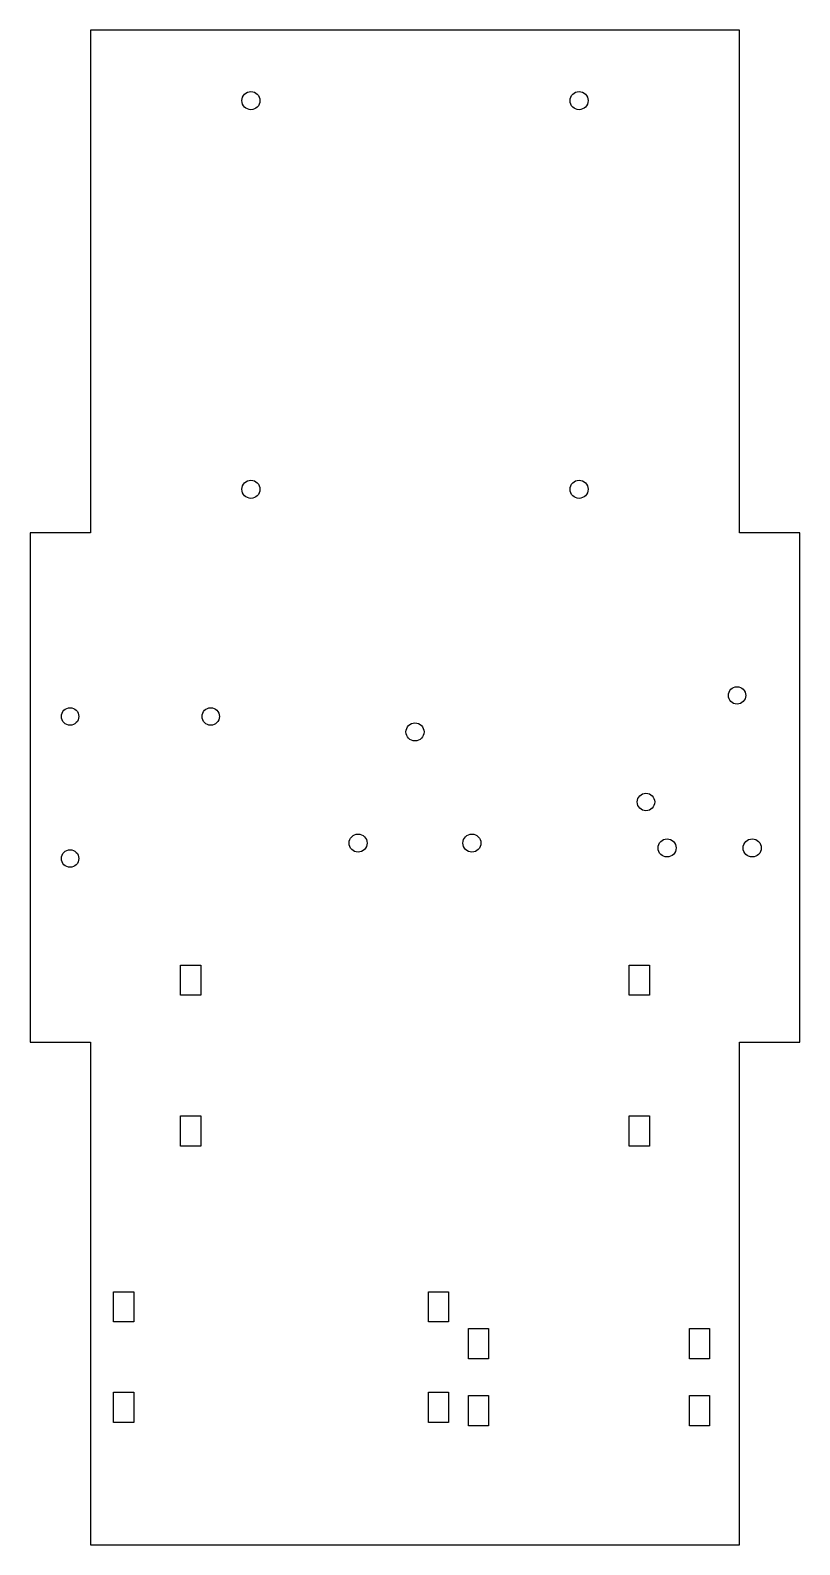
# Model space of a CAD drawing. Header units: millimetres. Extents: x 0 to 115, y 0 to 226.
import ezdxf

# ---------------------------------------------------------------- set-up
doc = ezdxf.new("R2010")
doc.units = ezdxf.units.MM

msp = doc.modelspace()

# ---------------------------------------------------------------- linework, layer by layer
for p, q in [((105.9, 226, 1.5), (9, 226, 1.5)), ((9, 226, 1.5), (9, 151, 1.5)), ((105.9, 151, 1.5), (105.9, 226, 1.5)), ((9, 151, 1.5), (0, 151, 1.5)), ((0, 151, 1.5), (0, 75, 1.5)), ((114.9, 151, 1.5), (105.9, 151, 1.5)), ((114.9, 75, 1.5), (114.9, 151, 1.5)), ((22.45, 82, 1.5), (22.45, 86.5, 1.5)), ((22.45, 86.5, 1.5), (25.45, 86.5, 1.5)), ((25.45, 86.5, 1.5), (25.45, 82, 1.5)), ((89.45, 82, 1.5), (89.45, 86.5, 1.5)), ((89.45, 86.5, 1.5), (92.45, 86.5, 1.5)), ((92.45, 86.5, 1.5), (92.45, 82, 1.5)), ((25.45, 82, 1.5), (22.45, 82, 1.5)), ((92.45, 82, 1.5), (89.45, 82, 1.5)), ((0, 75, 1.5), (9, 75, 1.5)), ((9, 75, 1.5), (9, 0, 1.5)), ((105.9, 0, 1.5), (105.9, 75, 1.5)), ((105.9, 75, 1.5), (114.9, 75, 1.5)), ((22.45, 59.5, 1.5), (22.45, 64, 1.5)), ((22.45, 64, 1.5), (25.45, 64, 1.5)), ((25.45, 64, 1.5), (25.45, 59.5, 1.5)), ((89.45, 59.5, 1.5), (89.45, 64, 1.5)), ((89.45, 64, 1.5), (92.45, 64, 1.5)), ((92.45, 64, 1.5), (92.45, 59.5, 1.5)), ((25.45, 59.5, 1.5), (22.45, 59.5, 1.5)), ((92.45, 59.5, 1.5), (89.45, 59.5, 1.5)), ((12.45, 33.25, 1.5), (12.45, 37.75, 1.5)), ((12.45, 37.75, 1.5), (15.45, 37.75, 1.5)), ((15.45, 37.75, 1.5), (15.45, 33.25, 1.5)), ((59.45, 33.25, 1.5), (59.45, 37.75, 1.5)), ((59.45, 37.75, 1.5), (62.45, 37.75, 1.5)), ((62.45, 37.75, 1.5), (62.45, 33.25, 1.5)), ((15.45, 33.25, 1.5), (12.45, 33.25, 1.5)), ((62.45, 33.25, 1.5), (59.45, 33.25, 1.5)), ((65.45, 27.75, 1.5), (65.45, 32.25, 1.5)), ((65.45, 32.25, 1.5), (68.45, 32.25, 1.5)), ((68.45, 32.25, 1.5), (68.45, 27.75, 1.5)), ((98.45, 27.75, 1.5), (98.45, 32.25, 1.5)), ((98.45, 32.25, 1.5), (101.45, 32.25, 1.5)), ((101.45, 32.25, 1.5), (101.45, 27.75, 1.5)), ((68.45, 27.75, 1.5), (65.45, 27.75, 1.5)), ((101.45, 27.75, 1.5), (98.45, 27.75, 1.5)), ((12.45, 18.25, 1.5), (12.45, 22.75, 1.5)), ((12.45, 22.75, 1.5), (15.45, 22.75, 1.5)), ((15.45, 22.75, 1.5), (15.45, 18.25, 1.5)), ((59.45, 18.25, 1.5), (59.45, 22.75, 1.5)), ((59.45, 22.75, 1.5), (62.45, 22.75, 1.5)), ((62.45, 22.75, 1.5), (62.45, 18.25, 1.5)), ((65.45, 17.75, 1.5), (65.45, 22.25, 1.5)), ((65.45, 22.25, 1.5), (68.45, 22.25, 1.5)), ((68.45, 22.25, 1.5), (68.45, 17.75, 1.5)), ((98.45, 17.75, 1.5), (98.45, 22.25, 1.5)), ((98.45, 22.25, 1.5), (101.45, 22.25, 1.5)), ((101.45, 22.25, 1.5), (101.45, 17.75, 1.5)), ((15.45, 18.25, 1.5), (12.45, 18.25, 1.5)), ((62.45, 18.25, 1.5), (59.45, 18.25, 1.5)), ((68.45, 17.75, 1.5), (65.45, 17.75, 1.5)), ((101.45, 17.75, 1.5), (98.45, 17.75, 1.5)), ((9, 0, 1.5), (105.9, 0, 1.5))]:
    msp.add_line(p, q)
for centre, radius in [((32.95, 215.5, 1.5), 1.35), ((81.95, 215.5, 1.5), 1.35), ((32.95, 157.5, 1.5), 1.35), ((81.95, 157.5, 1.5), 1.35), ((105.54, 126.74, 1.5), 1.3), ((5.95, 123.6, 1.5), 1.3), ((26.95, 123.6, 1.5), 1.3), ((57.45, 121.3, 1.5), 1.35), ((91.94, 110.84, 1.5), 1.3), ((48.95, 104.7, 1.5), 1.35), ((65.95, 104.7, 1.5), 1.35), ((95.1, 103.98, 1.5), 1.35), ((107.8, 103.98, 1.5), 1.35), ((5.95, 102.4, 1.5), 1.3)]:
    msp.add_circle(centre, radius)

doc.saveas('drawing.dxf')
